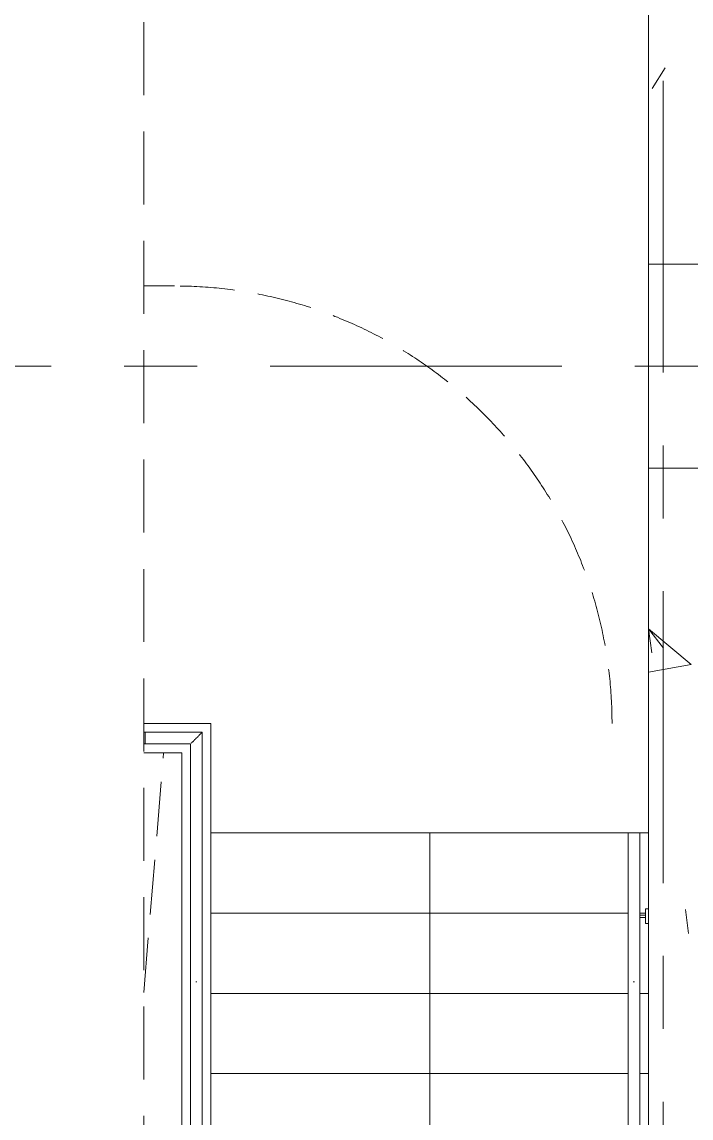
# Model space of a CAD drawing. Header units: millimetres. Extents: x -1834842 to 700335, y -490313101 to 518363.
# Drawn here: x -1243920 to -1241626, y 224592 to 228350 of the extents above; entities that cross this region are included whole.
import ezdxf

# ---------------------------------------------------------------- set-up
doc = ezdxf.new("R2010")
doc.units = ezdxf.units.MM
doc.header["$LTSCALE"] = 0.5
for name, pattern in [('IDA - Grid Line', [3500, 2000, -500, 500, -500]), ('IDA - Hidden 065', [537.5, 375, -162.5]), ('IDA - Hidden 2-1', [750, 500, -250]), ('Overhead', [992.1875, 595.3125, -396.875])]:
    doc.linetypes.add(name, pattern=pattern)
doc.layers.add('0-1', color=8, linetype='Continuous', lineweight=5)
doc.layers.add('S-_COLN----_E-2', color=7, linetype='Continuous', lineweight=9)
doc.layers.add('0-LOWER ROOF', color=7, linetype='Continuous')
for name, color, linetype, lineweight, true_color in [('A-_DETA----_ED-3', 6, 'IDA - Hidden 065', 9, 0xff00ff), ('A-_DETA----_ED-4', 1, 'IDA - Hidden 065', 9, 0xff0000), ('A-_DETA----_ED-5', 6, 'IDA - Hidden 2-1', 9, 0xff00ff), ('A-_HANR----_E', 6, 'Continuous', 9, 0xff00ff), ('A-_HANR----_E3', 6, 'Continuous', 9, 0xff00ff), ('A-_HANR----_E3-1', 6, 'Overhead', 9, 0xff00ff), ('A-_HANR----_E6', 6, 'Continuous', 9, 0xff00ff), ('A-_WALL----_H-2', 9, 'Continuous', 9, 0x808080), ('A-_WALLPRTN_E-1', 6, 'Continuous', 18, 0xff00ff), ('S-_ANOTGRID_E-1', 9, 'IDA - Grid Line', 9, 0x808080), ('S-_STRC----_A', 6, 'Continuous', 9, 0xff00ff), ('S-_STRC----_E', 6, 'Continuous', 9, 0xff00ff)]:
    doc.layers.add(name, color=color, linetype=linetype, lineweight=lineweight, true_color=true_color)

# ---------------------------------------------------------------- blocks, each defined once
blk = doc.blocks.new('1599_DB_A_BLK3_1STGD_R21_rvt-2-BLK 2 LOWER ROOF PLAN')
at = {"layer": 'A-_DETA----_ED-3', "color": 8}
blk.add_line((-169741.4, -126099.3), (-169673.8, -125277.4), dxfattribs=at)
at = {"layer": 'A-_DETA----_ED-4', "color": 8}
blk.add_line((-169741.4, -123677.4), (-169636.4, -123677.4), dxfattribs=at)
blk.add_arc((-169636.4, -125177.4), 1500, 0, 90, dxfattribs=at)
at = {"layer": 'A-_HANR----_E', "color": 8}
for p, q in [((-168041.4, -125834), (-168021.4, -125834)), ((-168021.4, -125842), (-168041.4, -125842)), ((-168021.4, -125813), (-168011.4, -125813)), ((-168021.4, -125863), (-168021.4, -125813)), ((-168021.4, -125813), (-168021.4, -125863)), ((-168011.4, -125859.6), (-168011.4, -125816.3)), ((-168011.4, -125816.3), (-168011.4, -125859.6)), ((-168011.4, -125863), (-168021.4, -125863))]:
    blk.add_line(p, q, dxfattribs=at)
at = {"layer": 'A-_HANR----_E3', "color": 8}
for p, q in [((-169736.4, -125177.4), (-169741.4, -125177.4)), ((-169736.4, -125177.4), (-169511.4, -125177.4)), ((-169511.4, -125177.4), (-169736.4, -125177.4)), ((-169511.4, -125177.4), (-169511.4, -125277.4)), ((-169511.4, -125277.4), (-169511.4, -125177.4)), ((-169736.4, -125277.4), (-169741.4, -125277.4)), ((-169736.4, -125277.4), (-169611.4, -125277.4)), ((-169611.4, -125277.4), (-169736.4, -125277.4)), ((-169611.4, -125277.4), (-169611.4, -127678.3)), ((-169611.4, -128027.4), (-169611.4, -125277.4)), ((-169511.4, -125277.4), (-169511.4, -127678.3)), ((-169511.4, -128027.4), (-169511.4, -125277.4))]:
    blk.add_line(p, q, dxfattribs=at)
at = {"layer": 'A-_HANR----_E3-1', "color": 8}
for p, q in [((-169741.4, -125207.4), (-169736.4, -125207.4)), ((-169736.4, -125207.4), (-169736.4, -125247.4)), ((-169741.4, -125247.4), (-169736.4, -125247.4))]:
    blk.add_line(p, q, dxfattribs=at)
at = {"layer": 'A-_HANR----_E6', "color": 8}
for p, q in [((-169741.4, -125207.4), (-169736.4, -125207.4)), ((-169736.4, -125207.4), (-169741.4, -125207.4)), ((-169736.4, -125207.4), (-169736.4, -125247.4)), ((-169736.4, -125207.4), (-169541.4, -125207.4)), ((-169541.4, -125207.4), (-169736.4, -125207.4)), ((-169736.4, -125207.4), (-169736.4, -125247.4)), ((-169736.4, -125207.4), (-169736.4, -125247.4)), ((-169736.4, -125244.7), (-169736.4, -125210.1)), ((-169736.4, -125210.1), (-169736.4, -125244.7)), ((-169736.4, -125244.7), (-169736.4, -125210.1)), ((-169736.4, -125210.1), (-169736.4, -125244.7)), ((-169736.4, -125244.7), (-169736.4, -125210.1)), ((-169736.4, -125210.1), (-169736.4, -125244.7)), ((-169541.4, -125207.4), (-169541.4, -125277.4)), ((-169541.4, -125283.2), (-169541.4, -125207.4)), ((-169541.4, -125207.4), (-169541.4, -125277.4)), ((-169541.4, -125277.4), (-169541.4, -125207.4)), ((-169741.4, -125247.4), (-169736.4, -125247.4)), ((-169741.4, -125247.4), (-169736.4, -125247.4)), ((-169736.4, -125247.4), (-169581.4, -125247.4)), ((-169736.4, -125247.4), (-169581.4, -125247.4)), ((-169581.4, -125247.4), (-169581.4, -125277.4)), ((-169581.4, -125247.4), (-169581.4, -125283.2)), ((-169581.4, -125247.4), (-169581.4, -125277.4)), ((-169581.4, -125247.4), (-169581.4, -125277.4)), ((-169581.4, -125277.4), (-169581.4, -127678.3)), ((-169541.4, -125277.4), (-169541.4, -127678.3)), ((-169581.4, -125283.2), (-169581.4, -126100.3)), ((-169541.4, -126100.3), (-169541.4, -125283.2)), ((-168041.4, -125552.4), (-168081.4, -125552.4)), ((-168081.4, -125552.4), (-168081.4, -127295.2)), ((-168081.4, -125552.4), (-168081.4, -126100.3)), ((-168075.5, -125552.4), (-168078.7, -125552.4)), ((-168078.7, -125552.4), (-168075.5, -125552.4)), ((-168071.4, -125552.4), (-168075.5, -125552.4)), ((-168075.5, -125552.4), (-168071.4, -125552.4)), ((-168066.5, -125552.4), (-168071.4, -125552.4)), ((-168071.4, -125552.4), (-168066.5, -125552.4)), ((-168061.4, -125552.4), (-168066.5, -125552.4)), ((-168066.5, -125552.4), (-168061.4, -125552.4)), ((-168056.2, -125552.4), (-168061.4, -125552.4)), ((-168061.4, -125552.4), (-168056.2, -125552.4)), ((-168051.4, -125552.4), (-168056.2, -125552.4)), ((-168056.2, -125552.4), (-168051.4, -125552.4)), ((-168047.2, -125552.4), (-168051.4, -125552.4)), ((-168051.4, -125552.4), (-168047.2, -125552.4)), ((-168044.1, -125552.4), (-168047.2, -125552.4)), ((-168047.2, -125552.4), (-168044.1, -125552.4)), ((-168041.4, -125552.4), (-168041.4, -127284.5)), ((-168041.4, -126100.3), (-168041.4, -125552.4)), ((-169563.5, -126063.3), (-169559.3, -126063.3)), ((-168063.5, -126063.3), (-168059.3, -126063.3))]:
    blk.add_line(p, q, dxfattribs=at)
for points in [[(-169578.7, -125244.7), (-169578.3, -125244.3), (-169577.5, -125243.5), (-169576.4, -125242.4), (-169575.2, -125241.2), (-169573.6, -125239.6), (-169571.8, -125237.8), (-169570.2, -125236.2), (-169569, -125235), (-169567.8, -125233.8), (-169566.6, -125232.6), (-169565.3, -125231.3), (-169564, -125230), (-169562.7, -125228.7), (-169561.4, -125227.4), (-169560.1, -125226.1), (-169558.8, -125224.8), (-169557.5, -125223.5), (-169556.2, -125222.2), (-169554.9, -125220.9), (-169553.7, -125219.7), (-169552.5, -125218.5), (-169551.4, -125217.4), (-169550.3, -125216.3), (-169548.8, -125214.8), (-169547.5, -125213.5), (-169546.3, -125212.3), (-169545.2, -125211.2), (-169544.5, -125210.5), (-169544.1, -125210.1)], [(-169544.1, -125210.1), (-169544.5, -125210.5), (-169545.2, -125211.2), (-169546.3, -125212.3), (-169547.5, -125213.5), (-169549.2, -125215.2), (-169551, -125217), (-169552.5, -125218.5), (-169553.7, -125219.7), (-169554.9, -125220.9), (-169556.2, -125222.2), (-169557.5, -125223.5), (-169558.8, -125224.8), (-169560.1, -125226.1), (-169561.4, -125227.4), (-169562.7, -125228.7), (-169564, -125230), (-169565.3, -125231.3), (-169566.6, -125232.6), (-169567.8, -125233.8), (-169569, -125235), (-169570.2, -125236.2), (-169571.4, -125237.4), (-169572.5, -125238.5), (-169573.9, -125239.9), (-169575.2, -125241.2), (-169576.4, -125242.4), (-169577.5, -125243.5), (-169578.3, -125244.3), (-169578.7, -125244.7)], [(-169578.7, -125244.7), (-169578.3, -125244.3), (-169577.5, -125243.5), (-169576.4, -125242.4), (-169575.2, -125241.2), (-169573.6, -125239.6), (-169571.8, -125237.8), (-169570.2, -125236.2), (-169569, -125235), (-169567.8, -125233.8), (-169566.6, -125232.6), (-169565.3, -125231.3), (-169564, -125230), (-169562.7, -125228.7), (-169561.4, -125227.4), (-169560.1, -125226.1), (-169558.8, -125224.8), (-169557.5, -125223.5), (-169556.2, -125222.2), (-169554.9, -125220.9), (-169553.7, -125219.7), (-169552.5, -125218.5), (-169551.4, -125217.4), (-169550.3, -125216.3), (-169548.8, -125214.8), (-169547.5, -125213.5), (-169546.3, -125212.3), (-169545.2, -125211.2), (-169544.5, -125210.5), (-169544.1, -125210.1)], [(-169544.1, -125210.1), (-169544.5, -125210.5), (-169545.2, -125211.2), (-169546.3, -125212.3), (-169547.5, -125213.5), (-169549.2, -125215.2), (-169551, -125217), (-169552.5, -125218.5), (-169553.7, -125219.7), (-169554.9, -125220.9), (-169556.2, -125222.2), (-169557.5, -125223.5), (-169558.8, -125224.8), (-169560.1, -125226.1), (-169561.4, -125227.4), (-169562.7, -125228.7), (-169564, -125230), (-169565.3, -125231.3), (-169566.6, -125232.6), (-169567.8, -125233.8), (-169569, -125235), (-169570.2, -125236.2), (-169571.4, -125237.4), (-169572.5, -125238.5), (-169573.9, -125239.9), (-169575.2, -125241.2), (-169576.4, -125242.4), (-169577.5, -125243.5), (-169578.3, -125244.3), (-169578.7, -125244.7)]]:
    blk.add_open_spline(points, degree=3, knots=[0.1666667, 0.1666667, 0.1666667, 0.1666667, 0.2083333, 0.2291667, 0.25, 0.2916667, 0.3333333, 0.3541667, 0.375, 0.3958333, 0.4166667, 0.4375, 0.4583333, 0.4791667, 0.5, 0.5208333, 0.5416667, 0.5625, 0.5833333, 0.6041667, 0.625, 0.6458333, 0.6666667, 0.6875, 0.7083333, 0.75, 0.7708333, 0.7916667, 0.8333333, 0.8333333, 0.8333333, 0.8333333], dxfattribs=at)
at = {"layer": 'A-_WALL----_H-2', "color": 8}
for p, q in [((-167954.1, -122930), (-167999.1, -123000.7)), ((-168011.4, -124852.4), (-167865.4, -124974.8)), ((-168011.4, -124852.4), (-168011.4, -124852.4)), ((-168011.4, -124852.4), (-167960.3, -124918.9)), ((-168011.4, -124852.4), (-168000.4, -124935.5)), ((-168011.4, -125001.7), (-167865.4, -124974.8)), ((-167884.7, -125814.4), (-167873.8, -125897.5))]:
    blk.add_line(p, q, dxfattribs=at)
at = {"layer": 'A-_WALLPRTN_E-1', "color": 8}
blk.add_line((-168011.4, -121977.4), (-168011.4, -129382.8), dxfattribs=at)
at = {"layer": 'S-_COLN----_E-2', "color": 8}
for p, q in [((-167611.4, -123602.4), (-168011.4, -123602.4)), ((-168011.4, -123602.4), (-168011.4, -124302.4)), ((-168011.4, -124302.4), (-167611.4, -124302.4))]:
    blk.add_line(p, q, dxfattribs=at)
at = {"layer": 'S-_STRC----_A', "color": 8}
for p, q in [((-168761.4, -125552.4), (-168761.4, -125827.4)), ((-168761.4, -125827.4), (-168761.4, -126102.4)), ((-168761.4, -126102.4), (-168761.4, -126377.4)), ((-168761.4, -126377.4), (-168761.4, -126652.4))]:
    blk.add_line(p, q, dxfattribs=at)
at = {"layer": 'S-_STRC----_E', "color": 8}
for p, q in [((-168011.4, -125577.4), (-168011.4, -121977.4)), ((-169741.4, -125177.4), (-169511.4, -125177.4)), ((-169511.4, -125177.4), (-169511.4, -125577.4)), ((-169511.4, -125552.4), (-169511.4, -125827.4)), ((-168011.4, -125552.4), (-169511.4, -125552.4)), ((-169511.4, -125552.4), (-169511.4, -125827.4)), ((-168011.4, -125552.4), (-168011.4, -125827.4)), ((-168011.4, -125552.4), (-168011.4, -125827.4)), ((-169511.4, -125827.4), (-169511.4, -126102.4)), ((-168081.4, -125827.4), (-169511.4, -125827.4)), ((-169511.4, -125827.4), (-169511.4, -126102.4)), ((-168081.4, -125827.4), (-169511.4, -125827.4)), ((-168021.4, -125827.4), (-168041.4, -125827.4)), ((-168021.4, -125827.4), (-168041.4, -125827.4)), ((-168011.4, -125827.4), (-168011.4, -126102.4)), ((-168011.4, -125827.4), (-168011.4, -126102.4)), ((-169511.4, -126102.4), (-169511.4, -126377.4)), ((-168081.4, -126102.4), (-169511.4, -126102.4)), ((-169511.4, -126102.4), (-169511.4, -126377.4)), ((-168081.4, -126102.4), (-169511.4, -126102.4)), ((-168011.4, -126102.4), (-168041.4, -126102.4)), ((-168011.4, -126102.4), (-168041.4, -126102.4)), ((-168011.4, -126102.4), (-168011.4, -126377.4)), ((-168011.4, -126102.4), (-168011.4, -126377.4)), ((-169511.4, -126377.4), (-169511.4, -126652.4)), ((-168081.4, -126377.4), (-169511.4, -126377.4)), ((-169511.4, -126377.4), (-169511.4, -126652.4)), ((-168081.4, -126377.4), (-169511.4, -126377.4)), ((-168011.4, -126377.4), (-168041.4, -126377.4)), ((-168011.4, -126377.4), (-168041.4, -126377.4)), ((-168011.4, -126377.4), (-168011.4, -126652.4)), ((-168011.4, -126377.4), (-168011.4, -126652.4))]:
    blk.add_line(p, q, dxfattribs=at)
blk = doc.blocks.new('M_Break Line - M_Break Line-5931994-BLK 2 LOWER ROOF PLAN')
at = {"layer": 'A-_DETA----_ED-5', "color": 8}
blk.add_line((-8670.3, 0), (-250, 0), dxfattribs=at)
blk = doc.blocks.new('BLK2-LOWER ROOF')
at = {"layer": 'S-_ANOTGRID_E-1'}
blk.add_line((-78664.8, -19724.1), (-78664.8, -132449.9), dxfattribs=at)
at = {"layer": 'S-_ANOTGRID_E-1', "color": 8}
blk.add_line((-85262, -123952.4), (-54403.5, -123952.4), dxfattribs=at)
at = {"layer": '0-1'}
blk.add_blockref('1599_DB_A_BLK3_1STGD_R21_rvt-2-BLK 2 LOWER ROOF PLAN', (89296.6, 0), dxfattribs=at)
at = {"layer": 'A-_DETA----_ED-5', "rotation": 89.9999999999999}
blk.add_blockref('M_Break Line - M_Break Line-5931994-BLK 2 LOWER ROOF PLAN', (-80444.8, -121852.4), dxfattribs=at)

msp = doc.modelspace()

# ---------------------------------------------------------------- block references
at = {"layer": '0-LOWER ROOF', "color": 6}
msp.add_blockref('BLK2-LOWER ROOF', (-1163057.1, 351121.7), dxfattribs=at)

doc.saveas('drawing.dxf')
